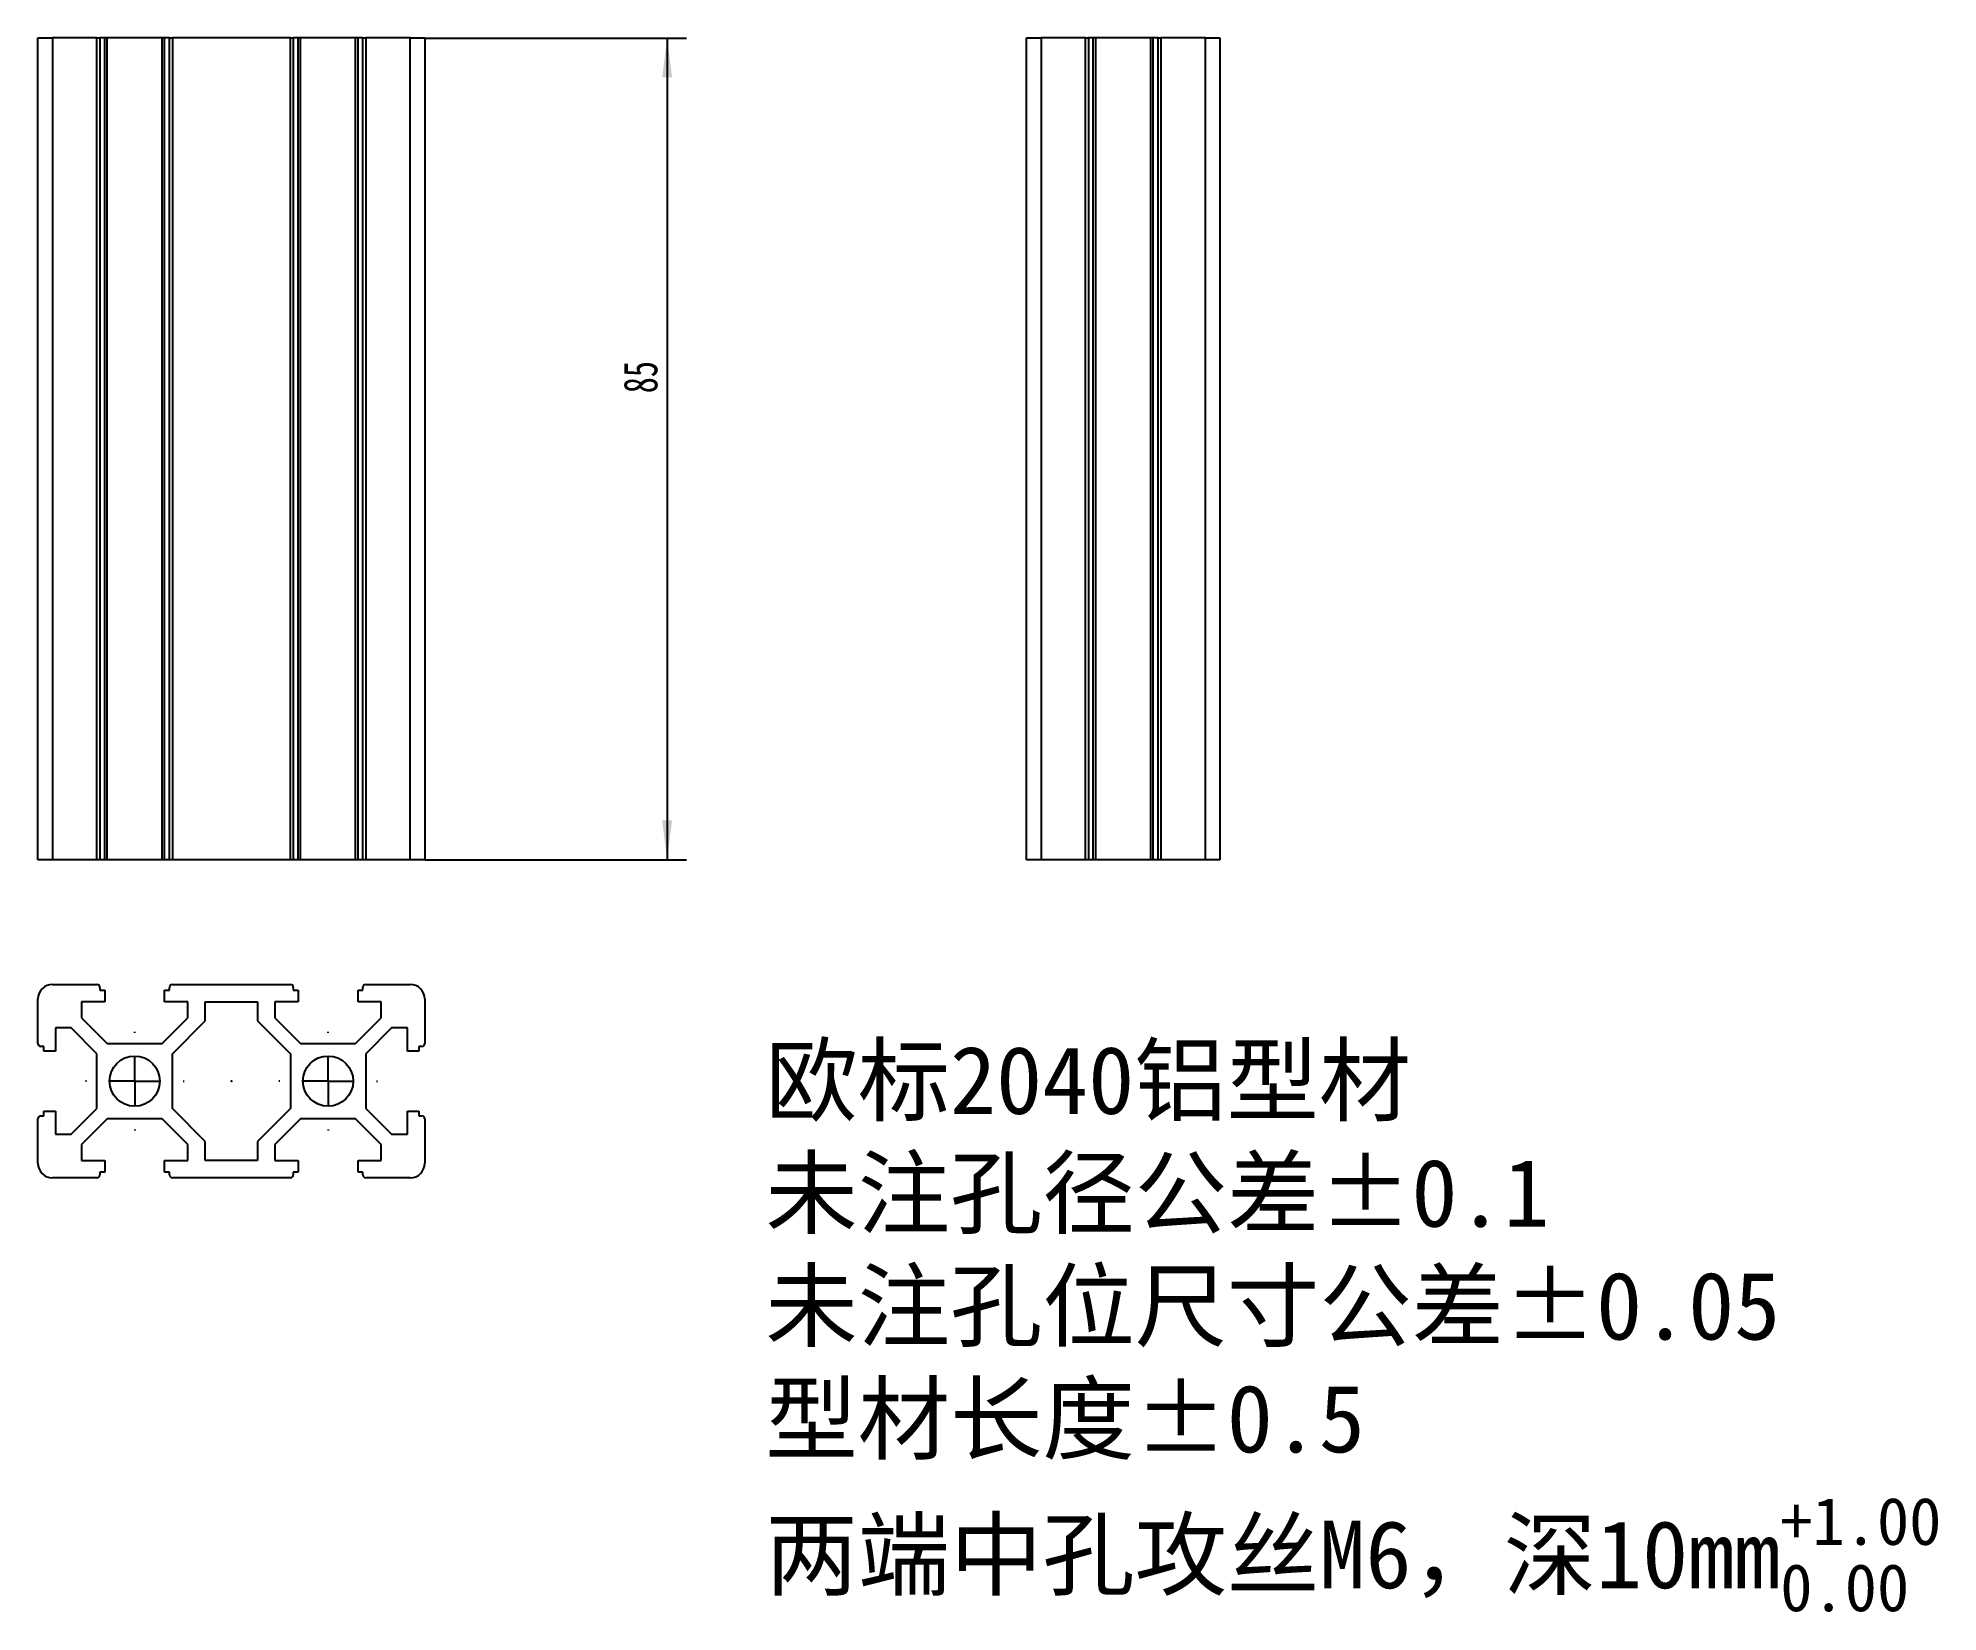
# Model space of a CAD drawing. Header units: millimetres. Extents: x 90 to 287, y 22 to 184.
import ezdxf

# ---------------------------------------------------------------- set-up
doc = ezdxf.new("R2010")
doc.units = ezdxf.units.MM
doc.header["$PDSIZE"] = -1
doc.layers.add('图框', color=7, linetype='Continuous')
doc.styles.add('SLDTEXTSTYLE5', font='TXT', dxfattribs={"width": 0.7})
doc.dimstyles.new('SLDDIMSTYLE0', dxfattribs={"dimtxt": 3.5, "dimasz": 4.08, "dimexe": 0, "dimexo": 0.0625, "dimgap": 0.875, "dimtad": 2, "dimrnd": 1e-09, "dimzin": 12, "dimdsep": 46, "dimtxsty": 'SLDTEXTSTYLE5', "dimsah": 1, "dimcen": 0.09, "dimadec": 0, "dimazin": 3, "dimtfac": 1, "dimtofl": 0, "dimtmove": 0, "dimatfit": 3, "dimfxl": 1, "dimfrac": 2, "dimtolj": 1, "dimtzin": 12, "dimarcsym": 0})

# ---------------------------------------------------------------- blocks, each defined once
blk = doc.blocks.new('_D')
at = {"layer": '图框', "transparency": 16777216}
for p, q in [((130.34, 184.41), (157.4, 184.41)), ((155.4, 184.41), (155.4, 99.41)), ((130.34, 99.41), (157.4, 99.41))]:
    blk.add_line(p, q, dxfattribs=at)
for points in [[(155.4, 184.41), (154.89, 180.33), (155.91, 180.33)], [(155.4, 99.41), (155.91, 103.49), (154.89, 103.49)]]:
    blk.add_solid(points, dxfattribs=at)
at = {"layer": '图框', "transparency": 16777216, "insert": (150.89, 147.67), "char_height": 3.5, "attachment_point": 1, "rotation": 90, "style": 'SLDTEXTSTYLE5'}
blk.add_mtext('85', dxfattribs=at)
blk = doc.blocks.new('SW_CENTERMARKSYMBOL_0')
at = {"layer": '图框', "color": 0}
for p, q in [((0, 5), (0, 5.1)), ((0, 0), (0, 2.5)), ((-5, 0), (-5.1, 0)), ((0, 0), (-2.5, 0)), ((0, 0), (0, -2.5)), ((0, 0), (2.5, 0)), ((5, 0), (5.1, 0)), ((0, -5), (0, -5.1))]:
    blk.add_line(p, q, dxfattribs=at)
blk = doc.blocks.new('SW_CENTERMARKSYMBOL_1')
at = {"layer": '图框', "color": 0}
for p, q in [((0, 5), (0, 5.1)), ((0, 0), (0, 2.5)), ((-5, 0), (-5.1, 0)), ((0, 0), (-2.5, 0)), ((0, 0), (0, -2.5)), ((0, 0), (2.5, 0)), ((5, 0), (5.1, 0)), ((0, -5), (0, -5.1))]:
    blk.add_line(p, q, dxfattribs=at)

msp = doc.modelspace()

# ---------------------------------------------------------------- linework, layer by layer
at = {"color": 7, "linetype": 'Continuous', "lineweight": 25}
for p, q in [((90.338, 99.415), (90.338, 184.415)), ((90.338, 184.415), (91.838, 184.415)), ((91.838, 184.415), (91.838, 99.415)), ((96.438, 184.415), (91.838, 184.415)), ((96.438, 99.415), (96.438, 184.415)), ((96.438, 184.415), (96.738, 184.415)), ((96.738, 184.415), (96.738, 99.415)), ((97.238, 184.415), (96.738, 184.415)), ((97.238, 99.415), (97.238, 184.415)), ((97.499, 184.415), (97.238, 184.415)), ((97.499, 99.415), (97.499, 184.415)), ((103.178, 184.415), (97.499, 184.415)), ((103.178, 99.415), (103.178, 184.415)), ((103.438, 184.415), (103.178, 184.415)), ((103.438, 99.415), (103.438, 184.415)), ((103.938, 184.415), (103.438, 184.415)), ((103.938, 99.415), (103.938, 184.415)), ((103.938, 184.415), (104.238, 184.415)), ((104.238, 184.415), (104.238, 99.415)), ((116.438, 184.415), (104.238, 184.415)), ((116.438, 99.415), (116.438, 184.415)), ((116.438, 184.415), (116.738, 184.415)), ((116.738, 184.415), (116.738, 99.415)), ((117.238, 184.415), (116.738, 184.415)), ((117.238, 99.415), (117.238, 184.415)), ((117.499, 184.415), (117.238, 184.415)), ((117.499, 99.415), (117.499, 184.415)), ((123.178, 184.415), (117.499, 184.415)), ((123.178, 99.415), (123.178, 184.415)), ((123.438, 184.415), (123.178, 184.415)), ((123.438, 99.415), (123.438, 184.415)), ((123.938, 184.415), (123.438, 184.415)), ((123.938, 99.415), (123.938, 184.415)), ((123.938, 184.415), (124.238, 184.415)), ((124.238, 184.415), (124.238, 99.415)), ((128.838, 184.415), (124.238, 184.415)), ((128.838, 99.415), (128.838, 184.415)), ((128.838, 184.415), (130.338, 184.415)), ((130.338, 184.415), (130.338, 99.415)), ((192.577, 99.415), (192.577, 184.415)), ((192.577, 184.415), (194.077, 184.415)), ((194.077, 184.415), (194.077, 99.415)), ((198.677, 184.415), (194.077, 184.415)), ((198.677, 99.415), (198.677, 184.415)), ((198.677, 184.415), (198.977, 184.415)), ((198.977, 184.415), (198.977, 99.415)), ((199.477, 184.415), (198.977, 184.415)), ((199.477, 99.415), (199.477, 184.415)), ((199.737, 184.415), (199.477, 184.415)), ((199.737, 99.415), (199.737, 184.415)), ((205.416, 184.415), (199.737, 184.415)), ((205.416, 99.415), (205.416, 184.415)), ((205.677, 184.415), (205.416, 184.415)), ((205.677, 99.415), (205.677, 184.415)), ((206.177, 184.415), (205.677, 184.415)), ((206.177, 99.415), (206.177, 184.415)), ((206.177, 184.415), (206.477, 184.415)), ((206.477, 184.415), (206.477, 99.415)), ((211.077, 184.415), (206.477, 184.415)), ((211.077, 99.415), (211.077, 184.415)), ((211.077, 184.415), (212.577, 184.415)), ((212.577, 184.415), (212.577, 99.415)), ((91.838, 99.415), (90.338, 99.415)), ((96.438, 99.415), (91.838, 99.415)), ((96.738, 99.415), (96.438, 99.415)), ((97.238, 99.415), (96.738, 99.415)), ((97.499, 99.415), (97.238, 99.415)), ((103.178, 99.415), (97.499, 99.415)), ((103.438, 99.415), (103.178, 99.415)), ((103.938, 99.415), (103.438, 99.415)), ((104.238, 99.415), (103.938, 99.415)), ((116.438, 99.415), (104.238, 99.415)), ((116.738, 99.415), (116.438, 99.415)), ((117.238, 99.415), (116.738, 99.415)), ((117.499, 99.415), (117.238, 99.415)), ((123.178, 99.415), (117.499, 99.415)), ((123.438, 99.415), (123.178, 99.415)), ((123.938, 99.415), (123.438, 99.415)), ((124.238, 99.415), (123.938, 99.415)), ((128.838, 99.415), (124.238, 99.415)), ((130.338, 99.415), (128.838, 99.415)), ((194.077, 99.415), (192.577, 99.415)), ((198.677, 99.415), (194.077, 99.415)), ((198.977, 99.415), (198.677, 99.415)), ((199.477, 99.415), (198.977, 99.415)), ((199.737, 99.415), (199.477, 99.415)), ((205.416, 99.415), (199.737, 99.415)), ((205.677, 99.415), (205.416, 99.415)), ((206.177, 99.415), (205.677, 99.415)), ((206.477, 99.415), (206.177, 99.415)), ((211.077, 99.415), (206.477, 99.415)), ((212.577, 99.415), (211.077, 99.415)), ((91.838, 86.523), (96.438, 86.523)), ((104.238, 86.523), (116.438, 86.523)), ((124.238, 86.523), (128.838, 86.523)), ((90.338, 80.423), (90.338, 85.023)), ((97.238, 84.723), (94.838, 84.723)), ((94.838, 84.723), (94.838, 83.084)), ((96.738, 86.223), (96.738, 85.923)), ((96.738, 85.923), (97.238, 85.923)), ((97.238, 85.923), (97.238, 84.723)), ((103.438, 84.723), (103.438, 85.923)), ((103.438, 85.923), (103.938, 85.923)), ((105.838, 84.723), (103.438, 84.723)), ((103.938, 85.923), (103.938, 86.223)), ((105.838, 83.084), (105.838, 84.723)), ((107.638, 84.723), (113.038, 84.723)), ((107.638, 82.762), (107.638, 84.723)), ((113.038, 84.723), (113.038, 82.762)), ((117.238, 84.723), (114.838, 84.723)), ((114.838, 84.723), (114.838, 83.084)), ((116.738, 86.223), (116.738, 85.923)), ((116.738, 85.923), (117.238, 85.923)), ((117.238, 85.923), (117.238, 84.723)), ((123.438, 84.723), (123.438, 85.923)), ((123.438, 85.923), (123.938, 85.923)), ((125.838, 84.723), (123.438, 84.723)), ((123.938, 85.923), (123.938, 86.223)), ((125.838, 83.084), (125.838, 84.723)), ((130.338, 85.023), (130.338, 80.423)), ((94.838, 83.084), (97.499, 80.423)), ((103.178, 80.423), (105.838, 83.084)), ((104.238, 79.362), (107.638, 82.762)), ((113.038, 82.762), (116.438, 79.362)), ((114.838, 83.084), (117.499, 80.423)), ((123.178, 80.423), (125.838, 83.084)), ((93.778, 82.023), (92.138, 82.023)), ((92.138, 82.023), (92.138, 79.623)), ((96.438, 79.362), (93.778, 82.023)), ((126.899, 82.023), (124.238, 79.362)), ((128.538, 82.023), (126.899, 82.023)), ((128.538, 79.623), (128.538, 82.023)), ((90.938, 80.123), (90.638, 80.123)), ((90.938, 79.623), (90.938, 80.123)), ((92.138, 79.623), (90.938, 79.623)), ((96.438, 73.684), (96.438, 79.362)), ((97.499, 80.423), (103.178, 80.423)), ((104.238, 73.684), (104.238, 79.362)), ((116.438, 79.362), (116.438, 73.684)), ((117.499, 80.423), (123.178, 80.423)), ((124.238, 79.362), (124.238, 73.684)), ((129.738, 79.623), (128.538, 79.623)), ((130.038, 80.123), (129.738, 80.123)), ((129.738, 80.123), (129.738, 79.623)), ((90.638, 72.923), (90.938, 72.923)), ((90.938, 72.923), (90.938, 73.423)), ((90.938, 73.423), (92.138, 73.423)), ((92.138, 73.423), (92.138, 71.023)), ((93.778, 71.023), (96.438, 73.684)), ((107.638, 70.284), (104.238, 73.684)), ((116.438, 73.684), (113.038, 70.284)), ((124.238, 73.684), (126.899, 71.023)), ((128.538, 71.023), (128.538, 73.423)), ((128.538, 73.423), (129.738, 73.423)), ((129.738, 73.423), (129.738, 72.923)), ((129.738, 72.923), (130.038, 72.923)), ((90.338, 68.023), (90.338, 72.623)), ((92.138, 71.023), (93.778, 71.023)), ((97.499, 72.623), (94.838, 69.962)), ((103.178, 72.623), (97.499, 72.623)), ((105.838, 69.962), (103.178, 72.623)), ((117.499, 72.623), (114.838, 69.962)), ((123.178, 72.623), (117.499, 72.623)), ((125.838, 69.962), (123.178, 72.623)), ((126.899, 71.023), (128.538, 71.023)), ((130.338, 72.623), (130.338, 68.023)), ((94.838, 69.962), (94.838, 68.323)), ((105.838, 68.323), (105.838, 69.962)), ((107.638, 68.323), (107.638, 70.284)), ((113.038, 70.284), (113.038, 68.323)), ((114.838, 69.962), (114.838, 68.323)), ((125.838, 68.323), (125.838, 69.962)), ((94.838, 68.323), (97.238, 68.323)), ((97.238, 67.123), (96.738, 67.123)), ((96.738, 67.123), (96.738, 66.823)), ((97.238, 68.323), (97.238, 67.123)), ((103.438, 67.123), (103.438, 68.323)), ((103.438, 68.323), (105.838, 68.323)), ((103.938, 67.123), (103.438, 67.123)), ((103.938, 66.823), (103.938, 67.123)), ((113.038, 68.323), (107.638, 68.323)), ((114.838, 68.323), (117.238, 68.323)), ((117.238, 67.123), (116.738, 67.123)), ((116.738, 67.123), (116.738, 66.823)), ((117.238, 68.323), (117.238, 67.123)), ((123.438, 67.123), (123.438, 68.323)), ((123.438, 68.323), (125.838, 68.323)), ((123.938, 67.123), (123.438, 67.123)), ((123.938, 66.823), (123.938, 67.123)), ((96.438, 66.523), (91.838, 66.523)), ((116.438, 66.523), (104.238, 66.523)), ((128.838, 66.523), (124.238, 66.523))]:
    msp.add_line(p, q, dxfattribs=at)
at = {"color": 7, "linetype": 'Continuous'}
for q in [(110.369, 76.523), (110.338, 76.462)]:
    msp.add_line((110.338, 76.523), q, dxfattribs=at)
at = {"color": 7, "linetype": 'Continuous', "lineweight": 25}
for centre in [(100.338, 76.523), (120.338, 76.523)]:
    msp.add_circle(centre, 2.6, dxfattribs=at)
for centre, radius, start, end in [((91.838, 85.023), 1.5, 90, 180), ((96.438, 86.223), 0.3, 0, 90), ((104.238, 86.223), 0.3, 90, 180), ((116.438, 86.223), 0.3, 0, 90), ((124.238, 86.223), 0.3, 90, 180), ((128.838, 85.023), 1.5, 0, 90), ((90.638, 80.423), 0.3, 180, 270), ((130.038, 80.423), 0.3, 270, 0), ((90.638, 72.623), 0.3, 90, 180), ((130.038, 72.623), 0.3, 0, 90), ((91.838, 68.023), 1.5, 180, 270), ((96.438, 66.823), 0.3, 270, 360), ((104.238, 66.823), 0.3, 180, 270), ((116.438, 66.823), 0.3, 270, 0), ((124.238, 66.823), 0.3, 180, 270), ((128.838, 68.023), 1.5, 270, 0)]:
    msp.add_arc(centre, radius, start, end, dxfattribs=at)
at = {"color": 7, "linetype": 'Continuous'}
msp.add_point((110.338, 76.523), dxfattribs=at)

# ---------------------------------------------------------------- block references
at = {"layer": '图框'}
for name, p in [('SW_CENTERMARKSYMBOL_0', (100.338, 76.523)), ('SW_CENTERMARKSYMBOL_1', (120.338, 76.523))]:
    msp.add_blockref(name, p, dxfattribs=at)

# ---------------------------------------------------------------- texts
at = {"insert": (165.565, 80.132), "char_height": 7, "attachment_point": 1}
msp.add_mtext_dynamic_manual_height_columns('{\\fSimSun|b0|i0|c134|p2;欧标}2040{\\fSimSun|b0|i0|c134|p2;铝型材\\P未注孔径公差%%P0.1\\P未注孔位尺寸公差%%P0.05\\P型材长度%%P0.5\\P\\A1;两端中孔攻丝M6，深10mm\\H0.7x;\\S+1.00^ 0.00;}', width=156.96189, gutter_width=17.5, heights=[86.756], dxfattribs=at)

# ---------------------------------------------------------------- dimensions: what is measured, and where the dimension line sits
at = {"layer": '图框'}
dim = msp.add_linear_dim(base=(155.403, 99.415), p1=(130.338, 184.415), p2=(130.338, 99.415), angle=90, dimstyle='SLDDIMSTYLE0', dxfattribs=at)
dim.commit()
dim.dimension.update_dxf_attribs({"geometry": '_D', "text_midpoint": (155.403, 149.202), "dimtype": 160})

doc.saveas('drawing.dxf')
